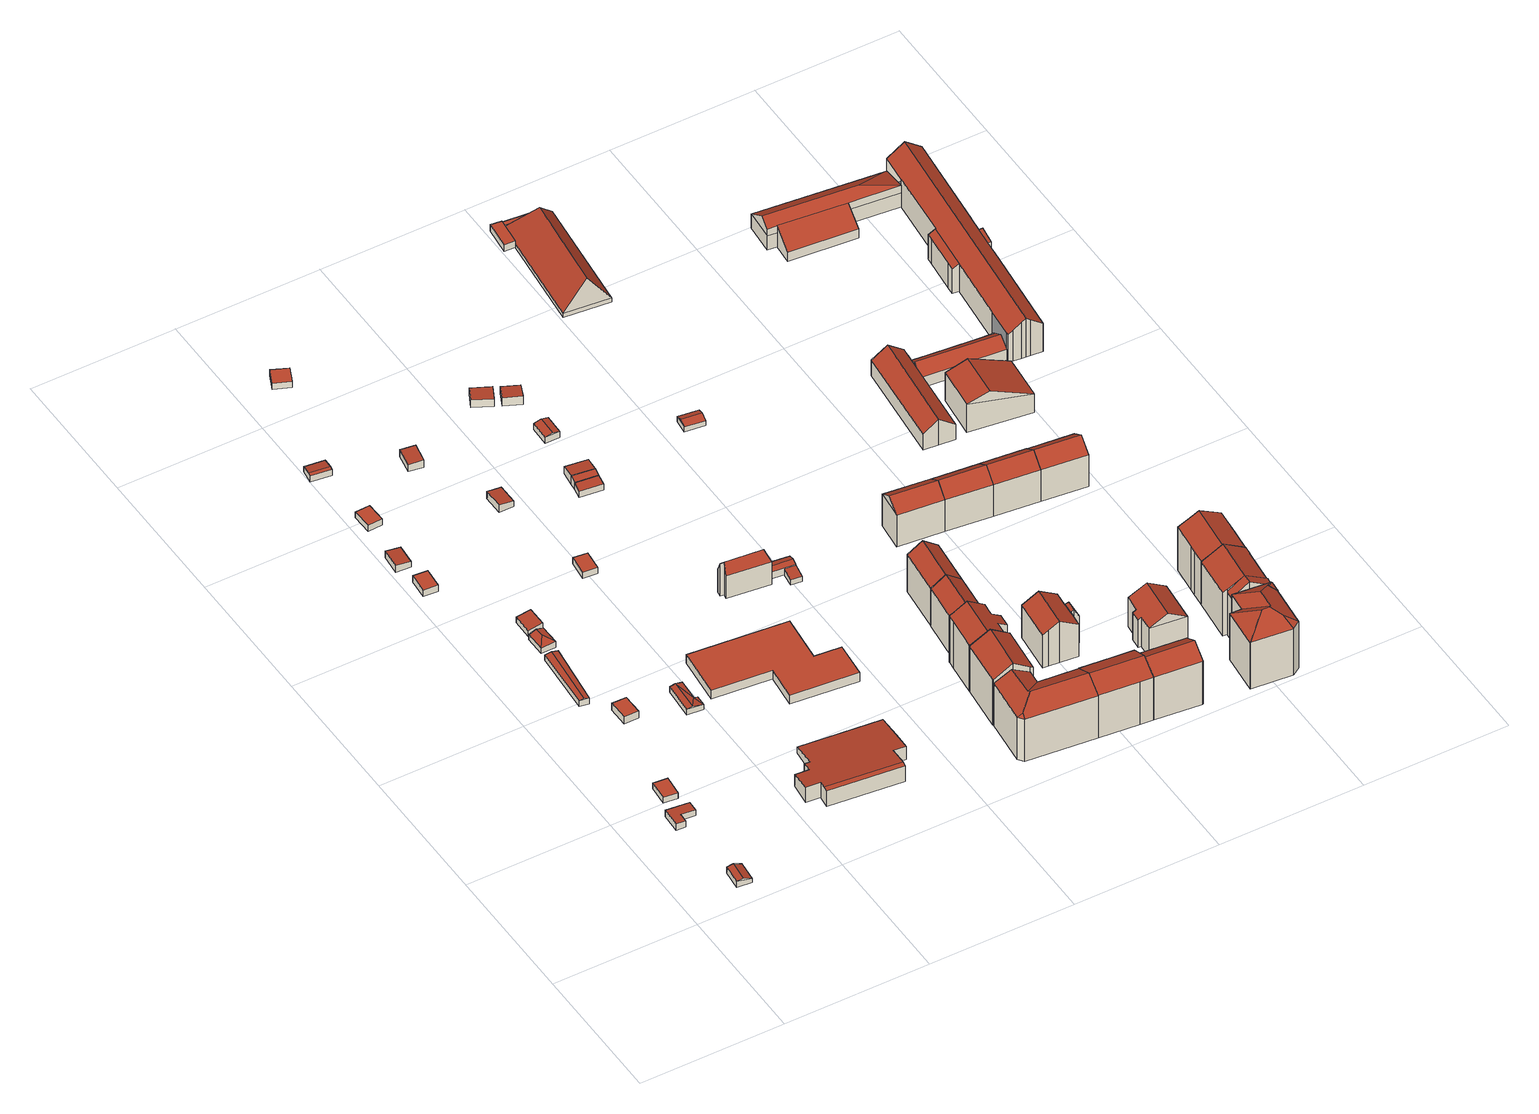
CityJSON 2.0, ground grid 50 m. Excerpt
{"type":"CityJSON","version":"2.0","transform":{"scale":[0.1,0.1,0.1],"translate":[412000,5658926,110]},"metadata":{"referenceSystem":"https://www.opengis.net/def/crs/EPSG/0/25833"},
"CityObjects":{
"building1":{"type":"Building","attributes":{"Dachtyp_tdc":"tdcGableRoof","Gemeindeschluessel":14612000,"Dachneigung":21.72,"QualitaetDacherkennung":66,"Geometrietyp2DReferenz":"3000","measuredHeight":2.91,"function":"31001_9998","roofType":"3100"},"geometry":[{"type":"Solid","lod":"2","boundaries":[[[[0,1,2,3]],[[1,4,5,2]],[[4,6,7,5]],[[6,0,3,7]],[[4,1,8]],[[0,6,9]],[[1,0,9,8]],[[6,4,8,9]],[[3,2,5,7]]]],"semantics":{"surfaces":[{"type":"WallSurface"},{"type":"RoofSurface"},{"type":"GroundSurface"}],"values":[[0,0,0,0,0,0,1,1,2]]}}]},
"building2":{"type":"Building","attributes":{"Dachtyp_tdc":"tdcPolyFlatRoof","Gemeindeschluessel":14612000,"Dachneigung":3.3,"QualitaetDacherkennung":86,"Geometrietyp2DReferenz":"3000","measuredHeight":2.65,"function":"31001_9998","roofType":"2100"},"geometry":[{"type":"Solid","lod":"2","boundaries":[[[[10,11,12,13]],[[11,14,15,12]],[[14,16,17,15]],[[16,18,19,17]],[[18,20,21,19]],[[20,10,13,21]],[[20,18,16,14,11,10]],[[13,12,15,17,19,21]]]],"semantics":{"surfaces":[{"type":"WallSurface"},{"type":"RoofSurface"},{"type":"GroundSurface"}],"values":[[0,0,0,0,0,0,1,2]]}}]},
"building3":{"type":"Building","attributes":{"Dachtyp_tdc":"tdcPolyFlatRoof","Gemeindeschluessel":14612000,"Dachneigung":0,"QualitaetDacherkennung":77,"Geometrietyp2DReferenz":"3000","measuredHeight":2.28,"function":"31001_9998","roofType":"1000"},"geometry":[{"type":"Solid","lod":"2","boundaries":[[[[22,23,24,25]],[[23,26,27,24]],[[26,28,29,27]],[[28,22,25,29]],[[28,26,23,22]],[[25,24,27,29]]]],"semantics":{"surfaces":[{"type":"WallSurface"},{"type":"RoofSurface"},{"type":"GroundSurface"}],"values":[[0,0,0,0,1,2]]}}]},
"building4":{"type":"Building","attributes":{"Dachtyp_tdc":"tdcGableRoof","Gemeindeschluessel":14612000,"Dachneigung":10.21,"QualitaetDacherkennung":34,"Geometrietyp2DReferenz":"3000","measuredHeight":2.69,"function":"31001_9998","roofType":"3100"},"geometry":[{"type":"Solid","lod":"2","boundaries":[[[[30,31,32,33]],[[31,34,35,32]],[[34,36,37,35]],[[36,30,33,37]],[[34,31,38]],[[30,36,39]],[[31,30,39,38]],[[36,34,38,39]],[[33,32,35,37]]]],"semantics":{"surfaces":[{"type":"WallSurface"},{"type":"RoofSurface"},{"type":"GroundSurface"}],"values":[[0,0,0,0,0,0,1,1,2]]}}]},
"building5":{"type":"Building","attributes":{"Dachtyp_tdc":"tdcPolyFlatRoof","Gemeindeschluessel":14612000,"Dachneigung":0,"QualitaetDacherkennung":57,"Geometrietyp2DReferenz":"3000","measuredHeight":2.86,"function":"31001_9998","roofType":"1000"},"geometry":[{"type":"Solid","lod":"2","boundaries":[[[[40,41,42,43]],[[41,44,45,42]],[[44,46,47,45]],[[46,40,43,47]],[[46,44,41,40]],[[43,42,45,47]]]],"semantics":{"surfaces":[{"type":"WallSurface"},{"type":"RoofSurface"},{"type":"GroundSurface"}],"values":[[0,0,0,0,1,2]]}}]},
"building6":{"type":"Building","attributes":{"Dachtyp_tdc":"tdcPolyFlatRoof","Gemeindeschluessel":14612000,"Dachneigung":0,"QualitaetDacherkennung":84,"Geometrietyp2DReferenz":"3000","measuredHeight":2.5,"function":"31001_9998","roofType":"1000"},"geometry":[{"type":"Solid","lod":"2","boundaries":[[[[48,49,50,51]],[[49,52,53,50]],[[52,54,55,53]],[[54,48,51,55]],[[54,52,49,48]],[[51,50,53,55]]]],"semantics":{"surfaces":[{"type":"WallSurface"},{"type":"RoofSurface"},{"type":"GroundSurface"}],"values":[[0,0,0,0,1,2]]}}]},
"building7":{"type":"Building","attributes":{"Dachtyp_tdc":"tdcPolyFlatRoof","Gemeindeschluessel":14612000,"Dachneigung":5.17,"QualitaetDacherkennung":91,"Geometrietyp2DReferenz":"3000","measuredHeight":2.61,"function":"31001_9998","roofType":"2100"},"geometry":[{"type":"Solid","lod":"2","boundaries":[[[[56,57,58,59]],[[57,60,61,58]],[[60,62,63,61]],[[62,56,59,63]],[[62,60,57,56]],[[59,58,61,63]]]],"semantics":{"surfaces":[{"type":"WallSurface"},{"type":"RoofSurface"},{"type":"GroundSurface"}],"values":[[0,0,0,0,1,2]]}}]},
"building8":{"type":"Building","attributes":{"Dachtyp_tdc":"tdcHipAndGableRoof","Gemeindeschluessel":14612000,"Dachneigung":22.95,"QualitaetDacherkennung":75,"Geometrietyp2DReferenz":"3000","measuredHeight":3.13,"function":"31001_9998","roofType":"5000"},"geometry":[{"type":"Solid","lod":"2","boundaries":[[[[64,65,66,67]],[[65,68,69,66]],[[68,70,71,69]],[[70,64,67,71]],[[68,65,72]],[[64,70,73]],[[65,64,73,72]],[[70,68,72,73]],[[67,66,69,71]]]],"semantics":{"surfaces":[{"type":"WallSurface"},{"type":"RoofSurface"},{"type":"GroundSurface"}],"values":[[0,0,0,0,1,0,1,1,2]]}}]},
"building9":{"type":"Building","attributes":{"Dachtyp_tdc":"tdcPolyFlatRoof","Gemeindeschluessel":14612000,"Dachneigung":7.09,"QualitaetDacherkennung":88,"Geometrietyp2DReferenz":"3000","measuredHeight":2.86,"function":"31001_9998","roofType":"2100"},"geometry":[{"type":"Solid","lod":"2","boundaries":[[[[74,75,76,77]],[[75,78,79,76]],[[78,80,81,79]],[[80,74,77,81]],[[80,78,75,74]],[[77,76,79,81]]]],"semantics":{"surfaces":[{"type":"WallSurface"},{"type":"RoofSurface"},{"type":"GroundSurface"}],"values":[[0,0,0,0,1,2]]}}]},
"building10":{"type":"Building","attributes":{"Dachtyp_tdc":"tdcPolyFlatRoof","Gemeindeschluessel":14612000,"Dachneigung":3.28,"QualitaetDacherkennung":98,"Geometrietyp2DReferenz":"3000","measuredHeight":2.51,"function":"31001_9998","roofType":"2100"},"geometry":[{"type":"Solid","lod":"2","boundaries":[[[[82,83,84,85]],[[83,86,87,84]],[[86,88,89,87]],[[88,82,85,89]],[[88,86,83,82]],[[85,84,87,89]]]],"semantics":{"surfaces":[{"type":"WallSurface"},{"type":"RoofSurface"},{"type":"GroundSurface"}],"values":[[0,0,0,0,1,2]]}}]},
"building11":{"type":"Building","attributes":{"Dachtyp_tdc":"tdcGableRoof","Gemeindeschluessel":14612000,"Dachneigung":10.01,"QualitaetDacherkennung":75,"Geometrietyp2DReferenz":"3000","measuredHeight":2.63,"function":"31001_9998","roofType":"3100"},"geometry":[{"type":"Solid","lod":"2","boundaries":[[[[90,91,92,93]],[[91,94,95,92]],[[94,96,97,95]],[[96,90,93,97]],[[94,91,98]],[[90,96,99]],[[91,90,99,98]],[[96,94,98,99]],[[93,92,95,97]]]],"semantics":{"surfaces":[{"type":"WallSurface"},{"type":"RoofSurface"},{"type":"GroundSurface"}],"values":[[0,0,0,0,0,0,1,1,2]]}}]},
"building12":{"type":"Building","attributes":{"Dachtyp_tdc":"tdcFreeFormRoof","Gemeindeschluessel":14612000,"Dachneigung":12.07,"QualitaetDacherkennung":91,"Geometrietyp2DReferenz":"3000","measuredHeight":2.6,"function":"31001_9998","roofType":"5000"},"geometry":[{"type":"Solid","lod":"2","boundaries":[[[[100,101,102,103]],[[101,104,105,102]],[[104,106,107,105]],[[106,108,109,107]],[[108,110,111,109]],[[110,100,103,111]],[[112,113,106,104]],[[108,113,110]],[[110,101,100]],[[110,112,101]],[[112,110,113]],[[104,101,112]],[[108,106,113]],[[103,102,105,107,109,111]]]],"semantics":{"surfaces":[{"type":"WallSurface"},{"type":"RoofSurface"},{"type":"GroundSurface"}],"values":[[0,0,0,0,0,0,1,1,1,1,1,0,0,2]]}}]},
"building13":{"type":"Building","attributes":{"Dachtyp_tdc":"tdcFreeFormRoof","Gemeindeschluessel":14612000,"Dachneigung":10.29,"QualitaetDacherkennung":16,"Geometrietyp2DReferenz":"3000","measuredHeight":6.59,"function":"31001_9998","roofType":"5000"},"geometry":[{"type":"Solid","lod":"2","boundaries":[[[[114,115,116,117]],[[115,118,119,116]],[[118,120,121,119]],[[120,122,123,121]],[[122,124,125,123]],[[124,126,127,125]],[[126,128,129,127]],[[128,130,131,129]],[[130,132,133,131]],[[132,134,135,133]],[[134,136,137,135]],[[136,138,139,137]],[[138,114,117,139]],[[140,120,118,115,114,138,136,134,132,130,128,126,141]],[[122,140,141,124]],[[122,120,140]],[[126,124,141]],[[117,116,119,121,123,125,127,129,131,133,135,137,139]]]],"semantics":{"surfaces":[{"type":"WallSurface"},{"type":"RoofSurface"},{"type":"GroundSurface"}],"values":[[0,0,0,0,0,0,0,0,0,0,0,0,0,1,1,0,0,2]]}}]},
"building14":{"type":"Building","attributes":{"Dachtyp_tdc":"tdcPolyFlatRoof","Gemeindeschluessel":14612000,"Dachneigung":0,"QualitaetDacherkennung":78,"Geometrietyp2DReferenz":"3000","measuredHeight":2.38,"function":"31001_9998","roofType":"1000"},"geometry":[{"type":"Solid","lod":"2","boundaries":[[[[142,143,144,145]],[[143,146,147,144]],[[146,148,149,147]],[[148,142,145,149]],[[148,146,143,142]],[[145,144,147,149]]]],"semantics":{"surfaces":[{"type":"WallSurface"},{"type":"RoofSurface"},{"type":"GroundSurface"}],"values":[[0,0,0,0,1,2]]}}]},
"building15":{"type":"Building","attributes":{"Dachtyp_tdc":"tdcPolyFlatRoof","Gemeindeschluessel":14612000,"Dachneigung":3.23,"QualitaetDacherkennung":84,"Geometrietyp2DReferenz":"3000","measuredHeight":2.98,"function":"31001_9998","roofType":"2100"},"geometry":[{"type":"Solid","lod":"2","boundaries":[[[[150,151,152,153]],[[151,154,155,152]],[[154,156,157,155]],[[156,150,153,157]],[[156,154,151,150]],[[153,152,155,157]]]],"semantics":{"surfaces":[{"type":"WallSurface"},{"type":"RoofSurface"},{"type":"GroundSurface"}],"values":[[0,0,0,0,1,2]]}}]},
"building16":{"type":"Building","attributes":{"Dachtyp_tdc":"tdcPolyFlatRoof","Gemeindeschluessel":14612000,"Dachneigung":0,"QualitaetDacherkennung":60,"Geometrietyp2DReferenz":"3000","measuredHeight":2.43,"function":"31001_9998","roofType":"1000"},"geometry":[{"type":"Solid","lod":"2","boundaries":[[[[158,159,160,161]],[[159,162,163,160]],[[162,164,165,163]],[[164,158,161,165]],[[164,162,159,158]],[[161,160,163,165]]]],"semantics":{"surfaces":[{"type":"WallSurface"},{"type":"RoofSurface"},{"type":"GroundSurface"}],"values":[[0,0,0,0,1,2]]}}]},
"building17":{"type":"Building","attributes":{"Dachtyp_tdc":"tdcPolyFlatRoof","Gemeindeschluessel":14612000,"Dachneigung":0,"QualitaetDacherkennung":93,"Geometrietyp2DReferenz":"3000","measuredHeight":3.57,"function":"31001_9998","roofType":"1000"},"geometry":[{"type":"Solid","lod":"2","boundaries":[[[[166,167,168,169]],[[167,170,171,168]],[[170,172,173,171]],[[172,174,175,173]],[[174,176,177,175]],[[176,178,179,177]],[[178,180,181,179]],[[180,166,169,181]],[[180,178,176,174,172,170,167,166]],[[169,168,171,173,175,177,179,181]]]],"semantics":{"surfaces":[{"type":"WallSurface"},{"type":"RoofSurface"},{"type":"GroundSurface"}],"values":[[0,0,0,0,0,0,0,0,1,2]]}}]},
"building18":{"type":"Building","attributes":{"Dachtyp_tdc":"tdcPolyFlatRoof","Gemeindeschluessel":14612000,"Dachneigung":8.18,"QualitaetDacherkennung":80,"Geometrietyp2DReferenz":"3000","measuredHeight":3.07,"function":"31001_9998","roofType":"2100"},"geometry":[{"type":"Solid","lod":"2","boundaries":[[[[182,183,184,185]],[[183,186,187,184]],[[186,188,189,187]],[[188,182,185,189]],[[188,186,183,182]],[[185,184,187,189]]]],"semantics":{"surfaces":[{"type":"WallSurface"},{"type":"RoofSurface"},{"type":"GroundSurface"}],"values":[[0,0,0,0,1,2]]}}]},
"building19":{"type":"Building","attributes":{"Dachtyp_tdc":"tdcFreeFormRoof","Gemeindeschluessel":14612000,"Dachneigung":66.76,"QualitaetDacherkennung":5,"Geometrietyp2DReferenz":"3000","measuredHeight":13.28,"function":"31001_9998","roofType":"5000"},"geometry":[{"type":"Solid","lod":"2","boundaries":[[[[190,191,192,193]],[[191,194,195,192]],[[194,196,197,195]],[[196,198,199,197]],[[198,200,201,199]],[[200,202,203,201]],[[202,204,205,203]],[[204,190,193,205]],[[200,198,196,194,191,206]],[[191,190,204,206]],[[204,202,200,206]],[[193,192,195,197,199,201,203,205]]]],"semantics":{"surfaces":[{"type":"WallSurface"},{"type":"RoofSurface"},{"type":"GroundSurface"}],"values":[[0,0,0,0,0,0,0,0,1,1,1,2]]}}]},
"building20":{"type":"Building","attributes":{"Dachtyp_tdc":"tdcPolyFlatRoof","Gemeindeschluessel":14612000,"Dachneigung":6.08,"QualitaetDacherkennung":81,"Geometrietyp2DReferenz":"3000","measuredHeight":2.77,"function":"31001_9998","roofType":"2100"},"geometry":[{"type":"Solid","lod":"2","boundaries":[[[[207,208,209,210]],[[208,211,212,209]],[[211,213,214,212]],[[213,207,210,214]],[[213,211,208,207]],[[210,209,212,214]]]],"semantics":{"surfaces":[{"type":"WallSurface"},{"type":"RoofSurface"},{"type":"GroundSurface"}],"values":[[0,0,0,0,1,2]]}}]},
"building21":{"type":"Building","attributes":{"Dachtyp_tdc":"tdcPolyFlatRoof","Gemeindeschluessel":14612000,"Dachneigung":13.99,"QualitaetDacherkennung":73,"Geometrietyp2DReferenz":"3000","measuredHeight":3.53,"function":"31001_9998","roofType":"2100"},"geometry":[{"type":"Solid","lod":"2","boundaries":[[[[215,216,212,217]],[[216,218,209,212]],[[218,219,220,209]],[[219,215,217,220]],[[219,218,216,215]],[[217,212,209,220]]]],"semantics":{"surfaces":[{"type":"WallSurface"},{"type":"RoofSurface"},{"type":"GroundSurface"}],"values":[[0,0,0,0,1,2]]}}]},
"building22":{"type":"Building","attributes":{"Dachtyp_tdc":"tdcPolyFlatRoof","Gemeindeschluessel":14612000,"Dachneigung":5.16,"QualitaetDacherkennung":82,"Geometrietyp2DReferenz":"3000","measuredHeight":3.43,"function":"31001_9998","roofType":"2100"},"geometry":[{"type":"Solid","lod":"2","boundaries":[[[[221,222,217,223]],[[222,224,220,217]],[[224,225,226,220]],[[225,221,223,226]],[[225,224,222,221]],[[223,217,220,226]]]],"semantics":{"surfaces":[{"type":"WallSurface"},{"type":"RoofSurface"},{"type":"GroundSurface"}],"values":[[0,0,0,0,1,2]]}}]},
"building23":{"type":"Building","attributes":{"Dachtyp_tdc":"tdcPolyFlatRoof","Gemeindeschluessel":14612000,"Dachneigung":3.54,"QualitaetDacherkennung":84,"Geometrietyp2DReferenz":"3000","measuredHeight":2.94,"function":"31001_9998","roofType":"2100"},"geometry":[{"type":"Solid","lod":"2","boundaries":[[[[227,228,229,230]],[[228,231,232,229]],[[231,233,234,232]],[[233,227,230,234]],[[233,231,228,227]],[[230,229,232,234]]]],"semantics":{"surfaces":[{"type":"WallSurface"},{"type":"RoofSurface"},{"type":"GroundSurface"}],"values":[[0,0,0,0,1,2]]}}]},
"building24":{"type":"Building","attributes":{"Dachtyp_tdc":"tdcGableRoof","Gemeindeschluessel":14612000,"Dachneigung":13.61,"QualitaetDacherkennung":97,"Geometrietyp2DReferenz":"3000","measuredHeight":2.95,"function":"31001_9998","roofType":"3100"},"geometry":[{"type":"Solid","lod":"2","boundaries":[[[[235,236,237,238]],[[236,239,240,237]],[[235,241,242]],[[239,236,243]],[[241,239,243,242]],[[236,235,242,243]],[[240,244,238,237]],[[239,241,244,240]],[[241,235,238,244]]]],"semantics":{"surfaces":[{"type":"WallSurface"},{"type":"RoofSurface"},{"type":"GroundSurface"}],"values":[[0,0,0,0,1,1,2,0,0]]}}]},
"building25":{"type":"Building","attributes":{"Dachtyp_tdc":"tdcFreeFormRoof","Gemeindeschluessel":14612000,"Dachneigung":17.65,"QualitaetDacherkennung":60,"Geometrietyp2DReferenz":"3000","measuredHeight":3.27,"function":"31001_9998","roofType":"5000"},"geometry":[{"type":"Solid","lod":"2","boundaries":[[[[245,246,247,248]],[[246,249,250,247]],[[249,251,252,250]],[[251,253,254,252]],[[253,245,248,254]],[[255,251,249,246,256]],[[253,255,256,245]],[[253,251,255]],[[246,245,256]],[[248,247,250,252,254]]]],"semantics":{"surfaces":[{"type":"WallSurface"},{"type":"RoofSurface"},{"type":"GroundSurface"}],"values":[[0,0,0,0,0,1,1,0,0,2]]}}]},
"building26":{"type":"Building","attributes":{"Dachtyp_tdc":"tdcPolyFlatRoof","Gemeindeschluessel":14612000,"Dachneigung":6.48,"QualitaetDacherkennung":75,"Geometrietyp2DReferenz":"3000","measuredHeight":2.7,"function":"31001_9998","roofType":"2100"},"geometry":[{"type":"Solid","lod":"2","boundaries":[[[[257,258,259,260]],[[258,261,262,259]],[[261,263,264,262]],[[263,257,260,264]],[[263,261,258,257]],[[260,259,262,264]]]],"semantics":{"surfaces":[{"type":"WallSurface"},{"type":"RoofSurface"},{"type":"GroundSurface"}],"values":[[0,0,0,0,1,2]]}}]},
"building27":{"type":"Building","attributes":{"Dachtyp_tdc":"tdcFreeFormRoof","Gemeindeschluessel":14612000,"Dachneigung":29.75,"QualitaetDacherkennung":58,"Geometrietyp2DReferenz":"3000","measuredHeight":20.91,"function":"31001_9998","roofType":"5000"},"geometry":[{"type":"Solid","lod":"2","boundaries":[[[[265,266,267,268]],[[266,269,270,267]],[[269,271,272,270]],[[271,273,274,272]],[[273,275,276,274]],[[275,277,278,276]],[[277,265,268,278]],[[279,280,281,282,277,275]],[[279,275,273]],[[283,280,279,273,271]],[[283,271,269]],[[281,280,283,269,266]],[[282,281,266,265]],[[282,265,277]],[[268,267,270,272,274,276,278]]]],"semantics":{"surfaces":[{"type":"WallSurface"},{"type":"RoofSurface"},{"type":"GroundSurface"}],"values":[[0,0,0,0,0,0,0,1,1,1,0,1,1,0,2]]}}]},
"building28":{"type":"Building","attributes":{"Dachtyp_tdc":"tdcGableRoof","Gemeindeschluessel":14612000,"Dachneigung":31.81,"QualitaetDacherkennung":75,"Geometrietyp2DReferenz":"3000","measuredHeight":22.51,"function":"31001_9998","roofType":"3100"},"geometry":[{"type":"Solid","lod":"2","boundaries":[[[[284,285,286,287]],[[285,288,289,286]],[[288,290,291,289]],[[290,292,293,291]],[[292,294,295,293]],[[294,296,297,295]],[[296,298,299,297]],[[298,300,301,299]],[[300,302,303,301]],[[302,304,305,303]],[[304,306,307,305]],[[306,284,287,307]],[[302,300,298,296,294,292,290,288]],[[288,285,284,306,304,302]],[[287,286,289,291,293,295,297,299,301,303,305,307]]]],"semantics":{"surfaces":[{"type":"WallSurface"},{"type":"RoofSurface"},{"type":"GroundSurface"}],"values":[[0,0,0,0,0,0,0,0,0,0,0,0,1,1,2]]}}]},
"building29":{"type":"Building","attributes":{"Dachtyp_tdc":"tdcPolyFlatRoof","Gemeindeschluessel":14612000,"Dachneigung":5.4,"QualitaetDacherkennung":78,"Geometrietyp2DReferenz":"3000","measuredHeight":3.21,"function":"31001_9998","roofType":"2100"},"geometry":[{"type":"Solid","lod":"2","boundaries":[[[[308,309,310,311]],[[309,312,313,310]],[[312,314,315,313]],[[314,308,311,315]],[[314,312,309,308]],[[311,310,313,315]]]],"semantics":{"surfaces":[{"type":"WallSurface"},{"type":"RoofSurface"},{"type":"GroundSurface"}],"values":[[0,0,0,0,1,2]]}}]},
"building30":{"type":"Building","attributes":{"Dachtyp_tdc":"tdcFreeFormRoof","Gemeindeschluessel":14612000,"Dachneigung":32.21,"QualitaetDacherkennung":70,"Geometrietyp2DReferenz":"3000","measuredHeight":22.07,"function":"31001_9998","roofType":"5000"},"geometry":[{"type":"Solid","lod":"2","boundaries":[[[[316,317,318,319]],[[317,320,321,318]],[[320,322,323,321]],[[322,324,325,323]],[[324,326,327,325]],[[326,328,329,327]],[[328,330,331,329]],[[330,332,333,331]],[[332,334,335,333]],[[334,336,337,335]],[[336,338,339,337]],[[338,340,341,339]],[[340,342,343,341]],[[342,344,345,343]],[[344,346,347,345]],[[346,348,349,347]],[[348,316,319,349]],[[346,344,342,340,338,336,350,351,316,348]],[[351,350,334,332,330,328,326,324,322,320,317]],[[317,316,351]],[[336,334,350]],[[319,318,321,323,325,327,329,331,333,335,337,339,341,343,345,347,349]]]],"semantics":{"surfaces":[{"type":"WallSurface"},{"type":"RoofSurface"},{"type":"GroundSurface"}],"values":[[0,0,0,0,0,0,0,0,0,0,0,0,0,0,0,0,0,1,1,0,0,2]]}}]},
"building31":{"type":"Building","attributes":{"Dachtyp_tdc":"tdcGableRoof","Gemeindeschluessel":14612000,"Dachneigung":37.01,"QualitaetDacherkennung":85,"Geometrietyp2DReferenz":"3000","measuredHeight":18.92,"function":"31001_9998","roofType":"3100"},"geometry":[{"type":"Solid","lod":"2","boundaries":[[[[352,353,354,355]],[[353,356,357,354]],[[356,358,359,357]],[[358,352,355,359]],[[356,353,360]],[[352,358,361]],[[353,352,361,360]],[[358,356,360,361]],[[355,354,357,359]]]],"semantics":{"surfaces":[{"type":"WallSurface"},{"type":"RoofSurface"},{"type":"GroundSurface"}],"values":[[0,0,0,0,0,0,1,1,2]]}}]},
"building32":{"type":"Building","attributes":{"Dachtyp_tdc":"tdcGableRoof","Gemeindeschluessel":14612000,"Dachneigung":37.09,"QualitaetDacherkennung":91,"Geometrietyp2DReferenz":"3000","measuredHeight":18.81,"function":"31001_9998","roofType":"3100"},"geometry":[{"type":"Solid","lod":"2","boundaries":[[[[362,363,364,365]],[[363,366,367,364]],[[366,356,368,367]],[[356,362,365,368]],[[366,363,369]],[[362,356,370]],[[363,362,370,369]],[[356,366,369,370]],[[365,364,367,368]]]],"semantics":{"surfaces":[{"type":"WallSurface"},{"type":"RoofSurface"},{"type":"GroundSurface"}],"values":[[0,0,0,0,0,0,1,1,2]]}}]},
"building33":{"type":"Building","attributes":{"Dachtyp_tdc":"tdcFreeFormRoof","Gemeindeschluessel":14612000,"Dachneigung":27.11,"QualitaetDacherkennung":65,"Geometrietyp2DReferenz":"3000","measuredHeight":20.64,"function":"31001_9998","roofType":"5000"},"geometry":[{"type":"Solid","lod":"2","boundaries":[[[[371,372,373,374]],[[372,375,376,373]],[[375,377,378,376]],[[377,379,380,378]],[[379,381,382,380]],[[381,371,374,382]],[[383,377,375,372,384]],[[381,379,383,384,371]],[[372,371,384]],[[379,377,383]],[[374,373,376,378,380,382]]]],"semantics":{"surfaces":[{"type":"WallSurface"},{"type":"RoofSurface"},{"type":"GroundSurface"}],"values":[[0,0,0,0,0,0,1,1,0,0,2]]}}]},
"building34":{"type":"Building","attributes":{"Dachtyp_tdc":"tdcGableRoof","Gemeindeschluessel":14612000,"Dachneigung":18.35,"QualitaetDacherkennung":90,"Geometrietyp2DReferenz":"3000","measuredHeight":2.86,"function":"31001_9998","roofType":"3100"},"geometry":[{"type":"Solid","lod":"2","boundaries":[[[[385,386,387,388]],[[386,389,390,387]],[[389,391,392,390]],[[391,385,388,392]],[[389,386,393]],[[385,391,394]],[[386,385,394,393]],[[391,389,393,394]],[[388,387,390,392]]]],"semantics":{"surfaces":[{"type":"WallSurface"},{"type":"RoofSurface"},{"type":"GroundSurface"}],"values":[[0,0,0,0,0,0,1,1,2]]}}]},
"building35":{"type":"Building","attributes":{"Gemeindeschluessel":14612000,"Geometrietyp2DReferenz":"3000","function":"31001_9998","roofType":"9999"},"children":["building35-1","building35-2"]},
"building35-1":{"type":"BuildingPart","attributes":{"Dachtyp_tdc":"tdcGableRoof","Dachneigung":30.7,"QualitaetDacherkennung":78,"Geometrietyp2DReferenz":"3000","measuredHeight":16.65,"roofType":"3100"},"parents":["building35"],"geometry":[{"type":"MultiSurface","lod":"2","boundaries":[[[395,396,397,398]],[[396,399,400,397]],[[399,401,402,400]],[[401,403,404,402]],[[403,405,406,404]],[[405,407,408,406]],[[407,409,410,408]],[[409,411,412,410]],[[407,405,403,401,399]],[[399,396,395,413,411,409,407]],[[414,398,397,400,402,404,406,408,410,412]]],"semantics":{"surfaces":[{"type":"WallSurface"},{"type":"RoofSurface"},{"type":"GroundSurface"}],"values":[0,0,0,0,0,0,0,0,1,1,2]}}]},
"building35-2":{"type":"BuildingPart","attributes":{"Dachtyp_tdc":"tdcGableRoof","Dachneigung":62.68,"QualitaetDacherkennung":41,"Geometrietyp2DReferenz":"3000","measuredHeight":14.07,"roofType":"3100"},"parents":["building35"],"geometry":[{"type":"MultiSurface","lod":"2","boundaries":[[[415,416,417,412,411]],[[416,418,419,417]],[[418,420,421,419]],[[420,422,423,421]],[[422,424,395,398,423]],[[422,420,418,416]],[[416,415,425,424,422]],[[412,417,419,421,423,398,414]]],"semantics":{"surfaces":[{"type":"WallSurface"},{"type":"RoofSurface"},{"type":"GroundSurface"}],"values":[0,0,0,0,0,1,1,2]}}]},
"building36":{"type":"Building","attributes":{"Dachtyp_tdc":"tdcGableRoof","Gemeindeschluessel":14612000,"Dachneigung":31.04,"QualitaetDacherkennung":69,"Geometrietyp2DReferenz":"3000","measuredHeight":20.85,"function":"31001_9998","roofType":"3100"},"geometry":[{"type":"Solid","lod":"2","boundaries":[[[[379,426,427,380]],[[426,428,429,427]],[[428,430,431,429]],[[430,432,433,431]],[[432,434,435,433]],[[434,436,437,435]],[[436,379,380,437]],[[432,430,428,426]],[[426,379,436,434,432]],[[380,427,429,431,433,435,437]]]],"semantics":{"surfaces":[{"type":"WallSurface"},{"type":"RoofSurface"},{"type":"GroundSurface"}],"values":[[0,0,0,0,0,0,0,1,1,2]]}}]},
"building37":{"type":"Building","attributes":{"Dachtyp_tdc":"tdcGableRoof","Gemeindeschluessel":14612000,"Dachneigung":36.01,"QualitaetDacherkennung":82,"Geometrietyp2DReferenz":"3000","measuredHeight":16.5,"function":"31001_9998","roofType":"3100"},"geometry":[{"type":"Solid","lod":"2","boundaries":[[[[438,439,440,441]],[[439,442,443,440]],[[444,438,441,445]],[[442,439,446]],[[438,444,447]],[[439,438,447,446]],[[444,442,446,447]],[[441,440,443,445]],[[442,444,445,443]]]],"semantics":{"surfaces":[{"type":"WallSurface"},{"type":"RoofSurface"},{"type":"GroundSurface"}],"values":[[0,0,0,0,0,1,1,2,0]]}}]},
"building38":{"type":"Building","attributes":{"Gemeindeschluessel":14612000,"Geometrietyp2DReferenz":"3000","function":"31001_9998","roofType":"9999"},"children":["building38-1","building38-2","building38-3"]},
"building38-1":{"type":"BuildingPart","attributes":{"Dachtyp_tdc":"tdcFreeFormRoof","Dachneigung":55.36,"QualitaetDacherkennung":4,"Geometrietyp2DReferenz":"3000","measuredHeight":12.97,"roofType":"5000"},"parents":["building38"],"geometry":[{"type":"MultiSurface","lod":"2","boundaries":[[[448,449,450,451]],[[449,452,453,450]],[[454,455,456,457]],[[455,448,451,456]],[[458,459,460,452,449]],[[459,458,448,455]],[[459,455,454,460]],[[448,458,449]],[[451,450,453,461,457,456]]],"semantics":{"surfaces":[{"type":"WallSurface"},{"type":"RoofSurface"},{"type":"GroundSurface"}],"values":[0,0,0,0,1,1,1,0,2]}}]},
"building38-2":{"type":"BuildingPart","attributes":{"Dachtyp_tdc":"tdcPolyFlatRoof","Dachneigung":0,"QualitaetDacherkennung":17,"Geometrietyp2DReferenz":"3000","measuredHeight":2.65,"roofType":"1000"},"parents":["building38"],"geometry":[{"type":"MultiSurface","lod":"2","boundaries":[[[462,463,464,465]],[[463,466,467,468,464]],[[469,462,465,453,452]],[[469,466,463,462]],[[465,464,468,461,453]]],"semantics":{"surfaces":[{"type":"WallSurface"},{"type":"RoofSurface"},{"type":"GroundSurface"}],"values":[0,0,0,1,2]}}]},
"building38-3":{"type":"BuildingPart","attributes":{"Dachtyp_tdc":"tdcPolyFlatRoof","Dachneigung":0,"QualitaetDacherkennung":75,"Geometrietyp2DReferenz":"3000","measuredHeight":2.24,"roofType":"1000"},"parents":["building38"],"geometry":[{"type":"MultiSurface","lod":"2","boundaries":[[[467,470,471,468]],[[470,472,454,457,471]],[[473,472,470,467]],[[468,471,457,461]]],"semantics":{"surfaces":[{"type":"WallSurface"},{"type":"RoofSurface"},{"type":"GroundSurface"}],"values":[0,0,1,2]}}]},
"building39":{"type":"Building","attributes":{"Dachtyp_tdc":"tdcFreeFormRoof","Gemeindeschluessel":14612000,"Dachneigung":29.51,"QualitaetDacherkennung":52,"Geometrietyp2DReferenz":"3000","measuredHeight":15.25,"function":"31001_9998","roofType":"5000"},"geometry":[{"type":"Solid","lod":"2","boundaries":[[[[474,475,476,477]],[[475,478,479,476]],[[478,480,481,479]],[[480,482,483,481]],[[482,484,485,483]],[[484,486,487,485]],[[486,488,489,487]],[[488,490,491,489]],[[490,474,477,491]],[[490,488,486,492,493]],[[493,492,484,482,480,478,475,474]],[[486,484,492]],[[474,490,493]],[[477,476,479,481,483,485,487,489,491]]]],"semantics":{"surfaces":[{"type":"WallSurface"},{"type":"RoofSurface"},{"type":"GroundSurface"}],"values":[[0,0,0,0,0,0,0,0,0,1,1,0,0,2]]}}]},
"building40":{"type":"Building","attributes":{"Dachtyp_tdc":"tdcGableRoof","Gemeindeschluessel":14612000,"Dachneigung":36.44,"QualitaetDacherkennung":90,"Geometrietyp2DReferenz":"3000","measuredHeight":16.54,"function":"31001_9998","roofType":"3100"},"geometry":[{"type":"Solid","lod":"2","boundaries":[[[[494,495,496,440]],[[495,497,498,496]],[[497,442,443,498]],[[442,494,440,443]],[[497,495,499]],[[494,442,446]],[[495,494,446,499]],[[442,497,499,446]],[[440,496,498,443]]]],"semantics":{"surfaces":[{"type":"WallSurface"},{"type":"RoofSurface"},{"type":"GroundSurface"}],"values":[[0,0,0,0,0,0,1,1,2]]}}]},
"building41":{"type":"Building","attributes":{"Dachtyp_tdc":"tdcFreeFormRoof","Gemeindeschluessel":14612000,"Dachneigung":31.81,"QualitaetDacherkennung":41,"Geometrietyp2DReferenz":"3000","measuredHeight":23.27,"function":"31001_9998","roofType":"5000"},"geometry":[{"type":"Solid","lod":"2","boundaries":[[[[500,501,502,503]],[[501,504,505,502]],[[504,506,507,505]],[[506,508,509,507]],[[508,510,511,509]],[[510,512,513,511]],[[512,514,515,513]],[[514,516,517,515]],[[516,518,519,517]],[[518,520,521,519]],[[520,522,523,521]],[[522,524,525,523]],[[524,500,503,525]],[[526,527,524,522]],[[528,529,526,522,520]],[[530,528,520,518]],[[530,518,516]],[[531,529,528,530,516,514]],[[531,514,512]],[[532,527,526,529,531,512,510]],[[533,534,532,510,508]],[[533,508,506]],[[533,506,504]],[[535,534,533,504,501]],[[535,501,500]],[[527,532,534,535,500,524]],[[503,502,505,507,509,511,513,515,517,519,521,523,525]]]],"semantics":{"surfaces":[{"type":"WallSurface"},{"type":"RoofSurface"},{"type":"GroundSurface"}],"values":[[0,0,0,0,0,0,0,0,0,0,0,0,0,1,1,1,1,1,1,1,1,1,1,1,1,1,2]]}}]},
"building42":{"type":"Building","attributes":{"Dachtyp_tdc":"tdcGableRoof","Gemeindeschluessel":14612000,"Dachneigung":36.23,"QualitaetDacherkennung":92,"Geometrietyp2DReferenz":"3000","measuredHeight":16.5,"function":"31001_9998","roofType":"3100"},"geometry":[{"type":"Solid","lod":"2","boundaries":[[[[536,537,538,496]],[[537,539,540,538]],[[539,497,498,540]],[[497,536,496,498]],[[539,537,541]],[[536,497,499]],[[537,536,499,541]],[[497,539,541,499]],[[496,538,540,498]]]],"semantics":{"surfaces":[{"type":"WallSurface"},{"type":"RoofSurface"},{"type":"GroundSurface"}],"values":[[0,0,0,0,0,0,1,1,2]]}}]},
"building43":{"type":"Building","attributes":{"Gemeindeschluessel":14612000,"Geometrietyp2DReferenz":"3000","function":"31001_9998","roofType":"9999"},"children":["building43-1","building43-2"]},
"building43-1":{"type":"BuildingPart","attributes":{"Dachtyp_tdc":"tdcGableRoof","Dachneigung":29.66,"QualitaetDacherkennung":61,"Geometrietyp2DReferenz":"3000","measuredHeight":21.61,"roofType":"3100"},"parents":["building43"],"geometry":[{"type":"MultiSurface","lod":"2","boundaries":[[[542,543,544,503]],[[543,545,525,544]],[[545,546,547,525]],[[548,549,550,551]],[[549,542,503,550]],[[552,546,545,543]],[[543,542,549,548,553,552]],[[503,544,525,547,554,555,551,550]]],"semantics":{"surfaces":[{"type":"WallSurface"},{"type":"RoofSurface"},{"type":"GroundSurface"}],"values":[0,0,0,0,0,1,1,2]}}]},
"building43-2":{"type":"BuildingPart","attributes":{"Dachtyp_tdc":"tdcGableRoof","Dachneigung":31.14,"QualitaetDacherkennung":74,"Geometrietyp2DReferenz":"3000","measuredHeight":21.65,"roofType":"3100"},"parents":["building43"],"geometry":[{"type":"MultiSurface","lod":"2","boundaries":[[[556,557,558,559]],[[557,560,555,558]],[[561,547,546]],[[561,562,563,547]],[[562,564,565,563]],[[564,566,567,565]],[[566,568,569,567]],[[568,570,571,569]],[[570,556,559,571]],[[566,564,562,561,572]],[[572,553,560,557,556,570,568,566]],[[559,558,555,554,547,563,565,567,569,571]]],"semantics":{"surfaces":[{"type":"WallSurface"},{"type":"RoofSurface"},{"type":"GroundSurface"}],"values":[0,0,0,0,0,0,0,0,0,1,1,2]}}]},
"building44":{"type":"Building","attributes":{"Dachtyp_tdc":"tdcGableRoof","Gemeindeschluessel":14612000,"Dachneigung":37.16,"QualitaetDacherkennung":92,"Geometrietyp2DReferenz":"3000","measuredHeight":10.22,"function":"31001_3211","roofType":"3100"},"geometry":[{"type":"Solid","lod":"2","boundaries":[[[[573,574,575,576]],[[574,577,578,575]],[[577,579,580,578]],[[579,581,582,580]],[[581,583,584,582]],[[583,585,586,584]],[[587,588,589,590]],[[588,591,592,589]],[[591,593,594,592]],[[593,573,576,594]],[[588,587,585,583]],[[583,581,579,577,574,573,593,591,588]],[[576,575,578,580,582,584,586,590,589,592,594]],[[585,587,590,586]]]],"semantics":{"surfaces":[{"type":"WallSurface"},{"type":"RoofSurface"},{"type":"GroundSurface"}],"values":[[0,0,0,0,0,0,0,0,0,0,1,1,2,0]]}}]},
"building45":{"type":"Building","attributes":{"Dachtyp_tdc":"tdcFreeFormRoof","Gemeindeschluessel":14612000,"Dachneigung":27.71,"QualitaetDacherkennung":78,"Geometrietyp2DReferenz":"3000","measuredHeight":21.29,"function":"31001_9998","roofType":"5000"},"geometry":[{"type":"Solid","lod":"2","boundaries":[[[[595,596,597,598]],[[596,599,600,597]],[[599,601,602,600]],[[601,603,604,602]],[[603,605,606,604]],[[605,607,608,606]],[[607,609,610,608]],[[609,611,612,610]],[[611,613,569,612]],[[613,614,565,569]],[[614,595,598,565]],[[615,616,617,618,619,568,620,621]],[[619,618,622,599,596,595,614]],[[613,568,619,614]],[[599,622,601]],[[601,622,618,617,603]],[[609,621,620,611]],[[607,615,621,609]],[[611,620,568,613]],[[603,617,616,605]],[[605,616,615,607]],[[598,597,600,602,604,606,608,610,612,569,565]]]],"semantics":{"surfaces":[{"type":"WallSurface"},{"type":"RoofSurface"},{"type":"GroundSurface"}],"values":[[0,0,0,0,0,0,0,0,0,0,0,1,1,0,0,0,0,0,0,0,0,2]]}}]},
"building46":{"type":"Building","attributes":{"Dachtyp_tdc":"tdcGableRoof","Gemeindeschluessel":14612000,"Dachneigung":36.34,"QualitaetDacherkennung":92,"Geometrietyp2DReferenz":"3000","measuredHeight":16.52,"function":"31001_9998","roofType":"3100"},"geometry":[{"type":"Solid","lod":"2","boundaries":[[[[623,539,540,624]],[[539,625,538,540]],[[625,626,627,538]],[[626,623,624,627]],[[625,539,628]],[[623,626,629]],[[539,623,629,628]],[[626,625,628,629]],[[624,540,538,627]]]],"semantics":{"surfaces":[{"type":"WallSurface"},{"type":"RoofSurface"},{"type":"GroundSurface"}],"values":[[0,0,0,0,0,0,1,1,2]]}}]},
"building47":{"type":"Building","attributes":{"Dachtyp_tdc":"tdcGableRoof","Gemeindeschluessel":14612000,"Dachneigung":24.54,"QualitaetDacherkennung":17,"Geometrietyp2DReferenz":"3000","measuredHeight":14.11,"function":"31001_9998","roofType":"3100"},"geometry":[{"type":"Solid","lod":"2","boundaries":[[[[630,631,632,633]],[[631,634,635,632]],[[634,636,637,635]],[[636,630,633,637]],[[634,631,638]],[[630,636,639]],[[631,630,639,638]],[[636,634,638,639]],[[633,632,635,637]]]],"semantics":{"surfaces":[{"type":"WallSurface"},{"type":"RoofSurface"},{"type":"GroundSurface"}],"values":[[0,0,0,0,0,0,1,1,2]]}}]},
"building48":{"type":"Building","attributes":{"name":"30. Grundschule Am Hechtpark,151. Oberschule","Gemeindeschluessel":14612000,"Geometrietyp2DReferenz":"3000","function":"31001_3021","roofType":"9999"},"children":["building48-1","building48-2","building48-3","building48-4","building48-5","building48-6"]},
"building48-1":{"type":"BuildingPart","attributes":{"Dachtyp_tdc":"tdcPolyFlatRoof","Dachneigung":35.07,"QualitaetDacherkennung":39,"Geometrietyp2DReferenz":"3000","measuredHeight":8.57,"roofType":"2100"},"parents":["building48"],"geometry":[{"type":"MultiSurface","lod":"2","boundaries":[[[640,641,642,643,644]],[[641,645,646,642]],[[645,647,648,649,650,646]],[[645,641,640,651,647]],[[650,643,642,646]]],"semantics":{"surfaces":[{"type":"WallSurface"},{"type":"RoofSurface"},{"type":"GroundSurface"}],"values":[0,0,0,1,2]}}]},
"building48-2":{"type":"BuildingPart","attributes":{"Dachtyp_tdc":"tdcPolyFlatRoof","Dachneigung":3.76,"QualitaetDacherkennung":53,"Geometrietyp2DReferenz":"3000","measuredHeight":11.41,"roofType":"2100"},"parents":["building48"],"geometry":[{"type":"MultiSurface","lod":"2","boundaries":[[[652,653,654,655]],[[653,656,657,654]],[[655,654,657,658]],[[656,659,658,657]],[[656,653,652,660,659]]],"semantics":{"surfaces":[{"type":"WallSurface"},{"type":"GroundSurface"},{"type":"RoofSurface"}],"values":[0,0,1,0,2]}}]},
"building48-3":{"type":"BuildingPart","attributes":{"Dachtyp_tdc":"tdcHipAndGableRoof","Dachneigung":36.14,"QualitaetDacherkennung":44,"Geometrietyp2DReferenz":"3000","measuredHeight":11,"roofType":"5000"},"parents":["building48"],"geometry":[{"type":"MultiSurface","lod":"2","boundaries":[[[661,644,643,662]],[[649,663,664,650]],[[663,665,666,664]],[[665,667,668,666]],[[669,670,671]],[[665,672,671,670]],[[648,651,673,669,671,672,674]],[[649,648,674,663]],[[663,674,672,665]],[[661,669,673,640,644]],[[665,670,667]],[[668,662,643,650,664,666]]],"semantics":{"surfaces":[{"type":"WallSurface"},{"type":"RoofSurface"},{"type":"GroundSurface"}],"values":[0,0,0,0,1,1,1,0,0,0,0,2]}}]},
"building48-4":{"type":"BuildingPart","attributes":{"Dachtyp_tdc":"tdcPolyFlatRoof","Dachneigung":30.31,"QualitaetDacherkennung":85,"Geometrietyp2DReferenz":"3000","measuredHeight":11.18,"roofType":"2100"},"parents":["building48"],"geometry":[{"type":"MultiSurface","lod":"2","boundaries":[[[675,676,677,678]],[[676,679,680,677]],[[679,681,682,680]],[[681,683,684,682]],[[683,685,686,687,684]],[[688,675,678,675]],[[688,685,683,681,679,676,675]],[[677,680,682,684,687,678]]],"semantics":{"surfaces":[{"type":"WallSurface"},{"type":"RoofSurface"},{"type":"GroundSurface"}],"values":[0,0,0,0,0,0,1,2]}}]},
"building48-5":{"type":"BuildingPart","attributes":{"Dachtyp_tdc":"tdcGableRoof","Dachneigung":37.31,"QualitaetDacherkennung":90,"Geometrietyp2DReferenz":"3000","measuredHeight":15.62,"roofType":"3100"},"parents":["building48"],"geometry":[{"type":"MultiSurface","lod":"2","boundaries":[[[689,690,691,692,693]],[[694,695,696]],[[694,675,678,695]],[[686,697,698,687]],[[697,699,669,661,662,698]],[[700,701,702,668,667,670]],[[701,703,704,702]],[[703,705,706,704]],[[705,707,708,706]],[[707,652,655,708]],[[709,710,711,658,659]],[[710,712,713,711]],[[712,714,715,713]],[[714,716,717,715]],[[716,718,719,717]],[[718,720,721,719]],[[720,722,723,721]],[[722,689,693,723]],[[718,716,714,712,710,709,660,652,707,705,703,701]],[[701,700,699,697,686,675,694,690,689,722,720,718]],[[693,692,724,695,678,687,698,662,668,702,704,706,708,655,658,711,713,715,717,719,721,723]]],"semantics":{"surfaces":[{"type":"WallSurface"},{"type":"RoofSurface"},{"type":"GroundSurface"}],"values":[0,0,0,0,0,0,0,0,0,0,0,0,0,0,0,0,0,0,1,1,2]}}]},
"building48-6":{"type":"BuildingPart","attributes":{"Dachtyp_tdc":"tdcGableRoof","Dachneigung":36.89,"QualitaetDacherkennung":89,"Geometrietyp2DReferenz":"3000","measuredHeight":7.21,"roofType":"3100"},"parents":["building48"],"geometry":[{"type":"MultiSurface","lod":"2","boundaries":[[[725,726,727,728]],[[726,729,730,727]],[[729,731,732,730]],[[731,733,734,732]],[[733,735,736,734]],[[735,737,738,736]],[[737,739,740,738]],[[739,696,695,740]],[[691,741,742,692]],[[741,743,744,742]],[[743,745,746,744]],[[745,747,748,746]],[[747,725,728,748]],[[743,741,691,749]],[[749,696,739,737,735,733,731,729,726,725,747,745,743]],[[728,727,730,732,734,736,738,740,695,724,692,742,744,746,748]]],"semantics":{"surfaces":[{"type":"WallSurface"},{"type":"RoofSurface"},{"type":"GroundSurface"}],"values":[0,0,0,0,0,0,0,0,0,0,0,0,0,1,1,2]}}]}
},
"vertices":[
[176,67,43],[183,137,43],[183,137,19],[176,67,19],[233,132,36],[233,132,19],[226,62,36],[226,62,19],[204,135,48],[197,65,48],
[183,372,41],[151,374,42],[151,374,16],[183,372,16],[155,442,42],[155,442,16],[236,437,38],[236,437,16],[234,400,38],[234,400,16],[185,403,41],[185,403,16],
[234,559,39],[227,489,39],[227,489,17],[234,559,17],[178,494,39],[178,494,17],[185,564,39],[185,564,17],
[241,1201,36],[214,978,37],[214,978,13],[241,1201,13],[182,983,36],[182,983,13],[198,1207,35],[198,1207,13],[198,981,40],[220,1204,40],
[306,847,44],[256,847,44],[256,847,16],[306,847,16],[256,917,44],[256,917,16],[306,917,44],[306,917,16],
[89,1697,35],[83,1627,35],[83,1627,10],[89,1697,10],[33,1631,35],[33,1631,10],[39,1701,35],[39,1701,10],
[69,1760,30],[19,1764,35],[19,1764,8],[69,1760,8],[25,1834,35],[25,1834,8],[75,1830,30],[75,1830,8],
[255,1309,35],[255,1239,35],[255,1239,11],[255,1309,11],[205,1239,31],[205,1239,11],[205,1309,31],[205,1309,11],[231,1277,42],[231,1309,42],
[211,1392,33],[261,1392,40],[261,1392,11],[211,1392,11],[261,1322,40],[261,1322,11],[211,1322,33],[211,1322,11],
[89,1958,34],[39,1957,32],[39,1957,9],[89,1958,9],[37,2027,32],[37,2027,9],[87,2028,34],[87,2028,9],
[71,2217,34],[2,2226,34],[2,2226,10],[71,2217,10],[8,2275,30],[8,2275,10],[77,2267,30],[77,2267,10],[3,2237,37],[73,2228,37],
[493,818,35],[491,780,35],[491,780,16],[493,818,16],[435,784,38],[435,784,16],[443,896,38],[443,896,16],[485,893,38],[485,893,16],[480,819,38],[480,819,16],[455,783,42],[462,895,42],
[909,447,41],[899,352,58],[899,352,17],[909,447,17],[892,285,70],[892,285,17],[850,289,70],[850,289,17],[841,205,80],[841,205,17],[586,232,80],[586,232,17],[590,274,78],[590,274,17],[542,279,78],[542,279,17],[550,357,64],[550,357,17],[598,352,64],[598,352,17],[602,388,57],[602,388,17],[621,386,57],[621,386,17],[630,476,41],[630,476,17],[842,220,83],[587,247,83],
[164,2599,39],[109,2623,39],[109,2623,15],[164,2599,15],[133,2678,39],[133,2678,15],[188,2654,39],[188,2654,15],
[321,2105,42],[272,2114,39],[272,2114,12],[321,2105,12],[285,2183,39],[285,2183,12],[334,2174,42],[334,2174,12],
[534,1519,35],[527,1449,35],[527,1449,11],[534,1519,11],[478,1454,35],[478,1454,11],[485,1524,35],[485,1524,11],
[531,803,54],[547,975,54],[547,975,19],[531,803,19],[884,942,54],[884,942,19],[867,775,54],[867,775,19],[959,766,54],[959,766,19],[947,643,54],[947,643,19],[719,666,54],[719,666,19],[731,784,54],[731,784,19],
[411,1893,43],[461,1893,36],[461,1893,13],[411,1893,13],[461,1823,36],[461,1823,13],[411,1823,43],[411,1823,13],
[944,1157,105],[942,1141,105],[942,1141,14],[944,1157,14],[796,1158,105],[796,1158,14],[798,1174,143],[798,1174,14],[786,1176,143],[786,1176,14],[786,1177,146],[786,1177,14],[788,1195,105],[788,1195,14],[946,1178,105],[946,1178,14],[926,1161,147],
[647,1755,39],[652,1791,43],[652,1791,15],[647,1755,15],[730,1782,43],[730,1782,15],[725,1745,39],[725,1745,15],
[733,1806,50],[730,1782,44],[733,1806,15],[652,1791,44],[655,1816,50],[655,1816,15],
[739,1856,44],[733,1806,49],[739,1856,15],[655,1816,49],[661,1866,44],[661,1866,15],
[572,2255,43],[598,2307,39],[598,2307,13],[572,2255,13],[661,2276,39],[661,2276,13],[635,2224,43],[635,2224,13],
[733,2077,39],[731,2007,39],[731,2007,14],[733,2077,14],[681,2008,38],[681,2008,14],[683,2078,38],[709,2078,44],[707,2008,44],[683,2078,14],
[944,1157,47],[946,1178,53],[946,1178,20],[944,1157,20],[949,1200,45],[949,1200,20],[1034,1190,45],[1034,1190,20],[1029,1147,47],[1029,1147,20],[1031,1166,53],[946,1176,53],
[1029,1147,46],[1023,1100,40],[1023,1100,19],[1029,1147,19],[986,1104,40],[986,1104,19],[992,1151,46],[992,1151,19],
[1303,256,197],[1298,208,197],[1298,208,26],[1303,256,26],[1434,195,197],[1434,195,26],[1422,64,197],[1422,64,26],[1182,88,197],[1182,88,26],[1168,107,197],[1168,107,26],[1184,269,197],[1184,269,26],[1186,106,208],[1238,148,235],[1233,155,232],[1243,262,231],[1428,129,235],
[1313,255,211],[1303,256,217],[1303,256,27],[1313,255,27],[1248,262,252],[1248,262,27],[1184,269,212],[1184,269,27],[1184,271,212],[1184,271,27],[1183,271,211],[1183,271,27],[1199,430,211],[1199,430,27],[1200,430,211],[1200,430,27],[1200,432,211],[1200,432,27],[1266,425,252],[1266,425,27],[1315,420,220],[1315,420,27],[1330,419,211],[1330,419,27],
[735,2237,41],[712,2186,47],[712,2186,14],[735,2237,14],[655,2212,47],[655,2212,14],[679,2263,41],[679,2263,14],
[1315,420,211],[1200,432,212],[1200,432,26],[1315,420,26],[1200,434,212],[1200,434,26],[1199,435,211],[1199,435,26],[1210,542,211],[1210,542,26],[1213,567,211],[1213,567,26],[1213,571,211],[1213,571,26],[1215,571,212],[1215,571,26],[1215,574,212],[1215,574,26],[1229,572,220],[1229,572,26],[1330,562,211],[1330,562,26],[1329,555,211],[1329,555,26],[1326,530,211],[1326,530,26],[1325,518,211],[1325,518,26],[1357,515,191],[1357,515,26],[1352,469,191],[1352,469,26],[1321,472,211],[1321,472,26],[1273,568,247],[1259,426,247],
[1229,572,178],[1246,733,178],[1246,733,27],[1229,572,27],[1346,722,178],[1346,722,27],[1330,562,178],[1330,562,27],[1296,727,217],[1279,567,217],
[1246,733,179],[1262,894,179],[1262,894,28],[1246,733,28],[1362,883,178],[1362,883,28],[1346,722,28],[1312,889,216],[1295,728,216],
[1422,64,198],[1434,195,198],[1434,195,25],[1422,64,25],[1546,184,198],[1546,184,25],[1615,177,198],[1615,177,25],[1602,46,198],[1602,46,25],[1558,50,198],[1558,50,25],[1609,111,232],[1428,129,232],
[1125,1824,39],[1056,1833,39],[1056,1833,19],[1125,1824,19],[1062,1883,40],[1062,1883,19],[1132,1874,40],[1132,1874,19],[1059,1859,48],[1129,1850,48],
[1560,447,155],[1555,396,155],[1555,396,25],[1560,447,25],[1493,402,192],[1493,402,25],[1456,406,169],[1456,406,25],[1437,408,158],[1437,408,25],[1452,552,158],[1452,552,25],[1507,547,192],[1507,547,25],[1567,541,156],[1567,541,25],[1561,485,156],[1561,485,25],[1557,447,156],[1557,447,25],
[1561,485,163],[1572,484,166],[1572,484,25],[1588,482,135],[1588,482,25],[1585,444,135],[1585,444,25],[1569,446,166],[1569,446,25],[1560,447,164],[1557,447,163],
[1608,104,233],[1608,104,25],[1614,161,196],[1614,161,25],[1776,144,196],[1776,144,25],[1770,88,233],[1770,88,25],[1764,30,198],[1764,30,25],[1762,30,198],[1762,30,25],
[1345,1177,156],[1502,1160,156],[1502,1160,28],[1345,1177,28],[1491,1059,156],[1491,1059,28],[1334,1076,156],[1334,1076,28],[1497,1109,193],[1339,1126,193],
[1160,2423,38],[1003,2439,38],[1003,2439,22],[1160,2423,22],[1037,2771,38],[1037,2771,22],[1144,2840,38],[1202,2834,38],[1202,2834,22],[1144,2840,22],[1081,2431,152],[1116,2764,152],[1045,2851,38],[1045,2851,22],
[1000,2774,48],[1010,2870,48],[1010,2870,22],[1000,2774,22],[1047,2866,48],[1047,2866,44],[1047,2866,22],[1037,2771,48],
[1146,2856,44],[1146,2856,22],[1144,2840,44],[1045,2851,44],
[1731,286,141],[1736,338,142],[1736,338,25],[1731,286,25],[1725,339,135],[1725,339,25],[1729,376,135],[1729,376,25],[1741,375,142],[1741,375,25],[1746,432,142],[1746,432,25],[1870,420,139],[1870,420,25],[1871,417,138],[1871,417,25],[1857,274,138],[1857,274,25],[1808,426,177],[1794,280,177],
[1502,1160,155],[1659,1143,155],[1659,1143,28],[1648,1042,156],[1648,1042,28],[1654,1092,193],
[2106,208,212],[2106,206,212],[2106,206,24],[2106,208,24],[2106,204,212],[2106,204,24],[2107,204,212],[2107,204,24],[2103,164,212],[2103,164,24],[2101,164,212],[2101,164,24],[2087,19,212],[2087,19,24],[2058,0,212],[2058,0,24],[1919,14,212],[1919,14,24],[1917,14,212],[1917,14,24],[1931,155,212],[1931,155,24],[1971,152,212],[1971,152,24],[1978,221,212],[1978,221,24],[2029,83,252],[2036,151,252],[1995,78,257],[2021,76,257],[1919,16,214],[2047,44,238],[2082,188,226],[2085,186,224],[2083,188,226],[2104,206,213],
[1659,1143,156],[1812,1126,156],[1812,1126,28],[1801,1025,156],[1801,1025,28],[1807,1075,193],
[2106,208,200],[2035,215,240],[2035,215,24],[1978,221,196],[1981,252,196],[1981,252,24],[2112,239,198],[2108,208,198],[2108,208,24],[2112,239,24],[2038,246,240],[2064,244,225],[2038,246,24],[2109,239,24],
[2123,357,197],[2121,357,199],[2121,357,24],[2123,357,24],[2109,239,199],[1981,252,206],[1966,254,197],[1966,254,24],[1981,403,197],[1981,403,24],[2053,396,241],[2053,396,24],[2124,388,199],[2124,388,24],[2126,388,197],[2126,388,24],[2038,246,241],
[1756,1727,92],[1756,1724,92],[1756,1724,30],[1756,1727,30],[1754,1708,92],[1754,1708,30],[1746,1624,92],[1746,1624,30],[1722,1382,92],[1722,1382,30],[1668,1388,132],[1668,1388,30],[1616,1393,92],[1616,1393,30],[1651,1748,92],[1704,1743,132],[1704,1743,30],[1651,1748,30],[1757,1738,92],[1757,1738,30],[1756,1730,92],[1756,1730,30],
[1986,451,198],[1988,472,198],[1988,472,24],[1986,451,24],[1998,566,198],[1998,566,24],[2031,562,198],[2031,562,24],[2129,553,198],[2129,553,24],[2140,552,198],[2140,552,24],[2131,457,198],[2131,457,24],[2129,437,198],[2129,437,24],[2124,391,198],[2124,391,24],[2124,388,198],[1981,403,198],[2131,457,199],[2140,552,199],[2129,553,205],[2068,559,237],[2052,396,237],[2124,391,199],[2129,437,199],[2031,562,216],
[1956,1008,156],[1956,1008,28],[1812,1126,155],[1967,1109,155],[1967,1109,28],[1807,1076,193],[1962,1059,193],
[1996,1519,106],[1982,1362,106],[1982,1362,29],[1996,1519,29],[1766,1392,142],[1766,1392,29],[1783,1544,142],[1783,1544,29],[1841,1382,170],[1857,1536,170],
[1929,2343,115],[1924,2275,67],[1924,2275,31],[1929,2343,31],[1929,2343,88],[1692,2296,67],[1692,2296,31],[1698,2366,117],[1698,2366,115],[1698,2366,88],[1698,2366,31],[1807,2355,116],
[2185,2020,145],[2198,2018,145],[2198,2018,31],[2185,2020,31],[2191,1957,141],[2191,1957,31],[2178,1958,31],[2178,1958,141],[2184,2017,145],
[2101,2325,88],[2101,2325,31],[1665,2369,88],[1665,2369,31],[1674,2476,88],[1674,2476,31],[2111,2426,88],[2111,2426,31],[2101,2325,117],[2111,2426,90],[1983,2369,141],[1668,2403,141],[1929,2343,116],[1665,2369,115],
[2060,1924,142],[2037,1927,129],[2037,1927,31],[2060,1924,31],[2040,1954,129],[2040,1954,31],[2052,2068,129],[2052,2068,31],[2054,2092,129],[2054,2092,31],[2077,2090,143],[2077,2090,142],[2077,2090,31],[2060,1924,143],
[2026,1586,142],[2027,1597,142],[2027,1597,74],[2027,1597,31],[2026,1586,31],[2037,1700,142],[2037,1700,31],[2037,1700,55],[2078,2090,143],[2078,2090,31],[2101,2325,142],[2111,2426,142],[2170,2419,187],[2170,2419,31],[2225,2413,145],[2225,2413,31],[2190,2069,145],[2190,2069,31],[2189,2065,145],[2189,2065,31],[2178,1958,145],[2174,1916,145],[2174,1916,31],[2174,1913,145],[2174,1913,31],[2139,1574,145],[2139,1574,31],[2099,1578,175],[2099,1578,31],[2084,1580,187],[2084,1580,31],[2070,1581,176],[2070,1581,31],[2042,1584,155],[2042,1584,31],[2031,1636,31],
[1823,1701,70],[1827,1700,70],[1827,1700,31],[1823,1701,31],[1963,1687,70],[1963,1687,31],[1968,1686,70],[1968,1686,31],[1972,1686,70],[1972,1686,31],[2035,1680,70],[2035,1680,31],[2036,1693,60],[2036,1693,31],[2037,1697,57],[2037,1697,31],[1746,1624,74],[1746,1624,31],[1750,1664,103],[1750,1664,31],[1754,1708,70],[1754,1708,31],[1818,1701,70],[1818,1701,31],[2031,1636,103]
]}
